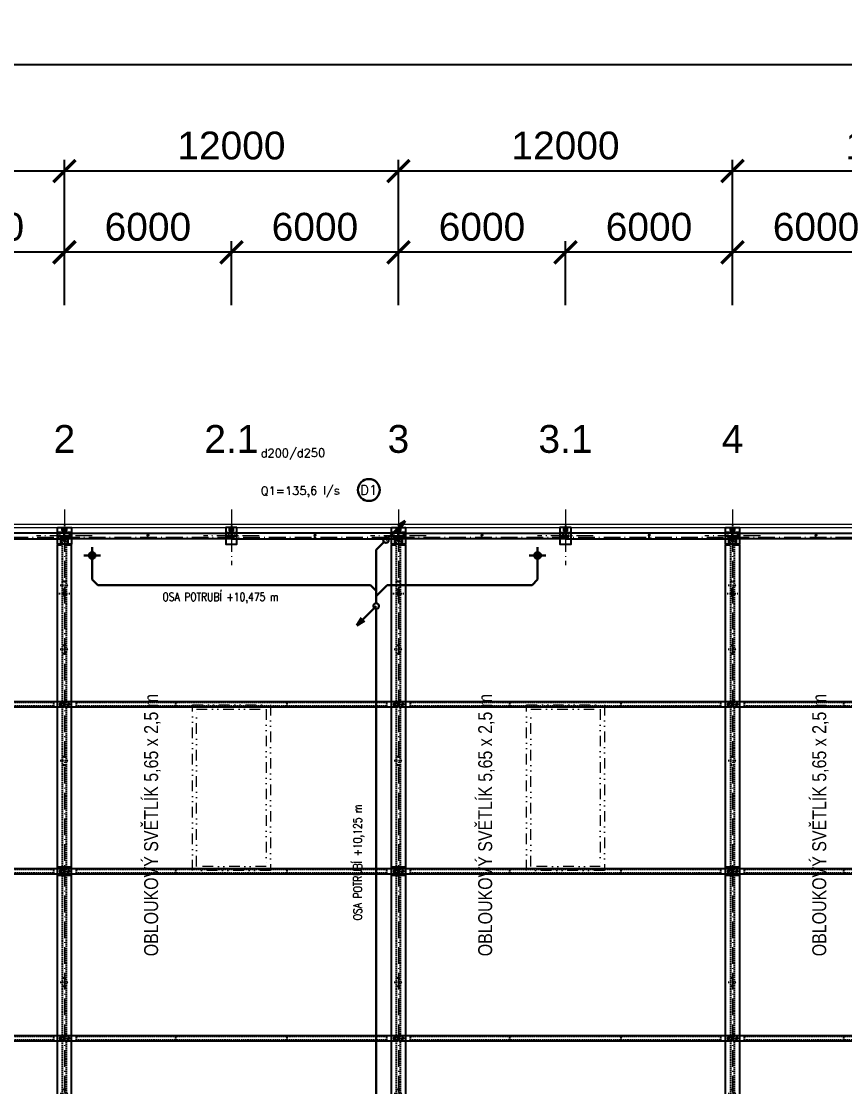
# Model space of a CAD drawing. Header units: millimetres. Extents: x 325046 to 1268204, y 1875583 to 2761998.
# Drawn here: x 716532 to 746108, y 2155004 to 2193284 of the extents above; entities that cross this region are included whole.
import ezdxf
from ezdxf.enums import TextEntityAlignment as Align

# ---------------------------------------------------------------- set-up
doc = ezdxf.new("R2010")
doc.units = ezdxf.units.MM
doc.header["$LTSCALE"] = 100
doc.header["$PDMODE"] = 65
for name, pattern in [('ACAD_ISO10W100', [18.5, 12, -3, 0.5, -3]), ('DASHDOT', [1, 0.5, -0.25, 0, -0.25]), ('DASHED', [0.75, 0.5, -0.25]), ('DIVIDE', [31.75, 12.7, -6.35, 0, -6.35, 0, -6.35]), ('SO02_F11anp01$0${ Leader Line}', [0])]:
    doc.linetypes.add(name, pattern=pattern)
for name, color, linetype in [('025', 1, 'Continuous'), ('035', 7, 'Continuous'), ('070', 6, 'Continuous'), ('DEHA', 2, 'Continuous'), ('KOTY', 2, 'Continuous'), ('Kóty osové', 5, 'Continuous'), ('POPIS', 7, 'Continuous')]:
    doc.layers.add(name, color=color, linetype=linetype)
for name, color, linetype, lineweight, true_color in [('Korabek-text', 7, 'Continuous', 0, 0x7a7a7a), ('Korabek-trasy', 7, 'Continuous', 30, 0x7478c3), ('Korabek-vpuste', 7, 'Continuous', 30, 0x6f7ceb), ('Světlíky', 7, 'DIVIDE', 15, 0xf81696)]:
    doc.layers.add(name, color=color, linetype=linetype, lineweight=lineweight, true_color=true_color)
doc.layers.add('Objekty - osy', color=5, linetype='ACAD_ISO10W100', lineweight=20)
doc.layers.add('OBVODOVÝ PLÁŠŤ', color=2, linetype='Continuous', lineweight=9)
doc.layers.add('Popis OS', color=7, linetype='Continuous', true_color=0xbd0a5d)
doc.layers.add('Příprava na dock', color=7, linetype='Continuous', true_color=0x616161)
doc.styles.add('ARIAL NARROW', font='ARIALN.TTF')
doc.styles.add('ARIL-TENKÝ', font='arial.ttf')
doc.styles.add('ROMANS', font='romans.shx', dxfattribs={"width": 0.8})
doc.dimstyles.new('400', dxfattribs={"dimscale": 400, "dimtxt": 2.5, "dimasz": 2, "dimexe": 1, "dimexo": 12, "dimgap": 1, "dimtad": 1, "dimdec": 0, "dimzin": 0, "dimdsep": 46, "dimtxsty": 'ARIL-TENKÝ', "dimblk": 'ARCHTICK', "dimcen": 4, "dimdle": 1, "dimclrd": 256, "dimclre": 256, "dimclrt": 7, "dimadec": 0, "dimazin": 0, "dimtfac": 1, "dimtdec": 0, "dimtix": 1, "dimtofl": 0, "dimtmove": 0, "dimatfit": 0, "dimldrblk": 'OBLIQUE', "dimfxl": 1, "dimtolj": 1, "dimtzin": 0, "dimlwd": -1, "dimlwe": -1, "dimarcsym": 0})

# ---------------------------------------------------------------- blocks, each defined once
blk = doc.blocks.new('L1_PU')
at = {"layer": '035', "color": 0}
blk.add_lwpolyline([(1717306, -4886866), (1705346, -4886866), (1705346, -4886666), (1717306, -4886666)], close=True, dxfattribs=at)
at = {"layer": '035'}
for points in [[(1705446, -4886746), (1705506, -4886746), (1705506, -4886786), (1705446, -4886786)], [(1717206, -4886746), (1717146, -4886746), (1717146, -4886786), (1717206, -4886786)]]:
    blk.add_lwpolyline(points, close=True, dxfattribs=at)
at = {"layer": '035', "color": 0, "linetype": 'DASHED'}
blk.add_lwpolyline([(1716906, -4886706), (1705746, -4886706), (1705746, -4886826), (1716906, -4886826)], close=True, dxfattribs=at)
at = {"layer": '035', "linetype": 'DASHED'}
for points in [[(1709326, -4886826), (1709326, -4886706)], [(1713326, -4886826), (1713326, -4886706)]]:
    blk.add_lwpolyline(points, dxfattribs=at)
at = {"layer": 'Příprava na dock', "linetype": 'DASHDOT', "ltscale": 0.5}
for points in [[(1705426, -4886766), (1705526, -4886766)], [(1705476, -4886716), (1705476, -4886816)], [(1717126, -4886766), (1717226, -4886766)], [(1717176, -4886716), (1717176, -4886816)]]:
    blk.add_lwpolyline(points, dxfattribs=at)
blk = doc.blocks.new('V2')
at = {"layer": '025'}
h = blk.add_hatch(color=256, dxfattribs=at)
h.dxf.hatch_style = 1
h.paths.add_polyline_path([(1705186, -4880766, -1), (1705166, -4880766, -1)])
h = blk.add_hatch(color=256, dxfattribs=at)
h.dxf.hatch_style = 1
h.paths.add_polyline_path([(1705466, -4880766, 1), (1705486, -4880766, 1)])
h = blk.add_hatch(color=256, dxfattribs=at)
h.dxf.hatch_style = 1
h.paths.add_polyline_path([(1705186, -4886766, -1), (1705166, -4886766, -1)])
h = blk.add_hatch(color=256, dxfattribs=at)
h.dxf.hatch_style = 1
h.paths.add_polyline_path([(1705466, -4886766, 1), (1705486, -4886766, 1)])
h = blk.add_hatch(color=256, dxfattribs=at)
h.dxf.hatch_style = 1
h.paths.add_polyline_path([(1705186, -4892766, -1), (1705166, -4892766, -1)])
h = blk.add_hatch(color=256, dxfattribs=at)
h.dxf.hatch_style = 1
h.paths.add_polyline_path([(1705466, -4892766, 1), (1705486, -4892766, 1)])
at = {"layer": 'Příprava na dock'}
h = blk.add_hatch(dxfattribs=at)
h.set_pattern_fill('ANSI31', color=256, scale=250, angle=180)
h.set_pattern_definition([(225, (602695.915, -9703834.77), (22.09708691, -22.09708691), [])])
edge = h.paths.add_edge_path()
edge.add_arc((1705326, -4876786), 50, 0, 360)
at = {"layer": '025', "linetype": 'DASHED', "ltscale": 0.5}
for centre in [(1705326, -4874866), (1705326, -4898616)]:
    blk.add_circle(centre, 12.5, dxfattribs=at)
at = {"layer": '025'}
for centre, radius in [((1705326, -4876786), 50), ((1705176, -4880766), 10), ((1705476, -4880766), 10), ((1705176, -4886766), 10), ((1705476, -4886766), 10), ((1705176, -4892766), 10), ((1705476, -4892766), 10)]:
    blk.add_circle(centre, radius, dxfattribs=at)
at = {"layer": '035'}
blk.add_lwpolyline([(1705216, -4875036), (1705076, -4875036), (1705076, -4875036), (1705076, -4875036), (1705076, -4898446), (1705216, -4898446), (1705216, -4898746), (1705436, -4898746), (1705436, -4898446), (1705436, -4898446), (1705576, -4898446), (1705576, -4875036), (1705576, -4875036), (1705576, -4875036), (1705436, -4875036), (1705436, -4874736), (1705216, -4874736)], close=True, dxfattribs=at)
for points in [[(1705216, -4874836), (1705436, -4874836)], [(1705076, -4886616), (1705576, -4886616)], [(1705076, -4886916), (1705576, -4886916)]]:
    blk.add_lwpolyline(points, dxfattribs=at)
at = {"layer": '035', "linetype": 'DASHED'}
blk.add_lwpolyline([(1705391, -4874736), (1705261, -4874736), (1705261, -4898746), (1705391, -4898746)], close=True, dxfattribs=at)
at = {"layer": '035', "linetype": 'DASHED', "ltscale": 0.8}
for points in [[(1705391, -4876336), (1705261, -4876336)], [(1705391, -4876636), (1705261, -4876636)], [(1705391, -4878636), (1705261, -4878636)], [(1705391, -4878936), (1705261, -4878936)], [(1705391, -4882636), (1705261, -4882636)], [(1705391, -4882936), (1705261, -4882936)], [(1705386, -4886616), (1705266, -4886616)], [(1705386, -4886916), (1705266, -4886916)], [(1705391, -4890596), (1705261, -4890596)], [(1705391, -4890896), (1705261, -4890896)], [(1705391, -4894596), (1705261, -4894596)], [(1705391, -4894896), (1705261, -4894896)], [(1705391, -4896896), (1705261, -4896896)], [(1705391, -4897196), (1705261, -4897196)]]:
    blk.add_lwpolyline(points, dxfattribs=at)
at = {"layer": 'DEHA', "color": 3, "linetype": 'DASHDOT', "ltscale": 0.9}
for points in [[(1705523, -4876786), (1705129, -4876786)], [(1705326, -4876589), (1705326, -4876983)]]:
    blk.add_lwpolyline(points, dxfattribs=at)
at = {"layer": 'Příprava na dock', "linetype": 'DASHDOT', "ltscale": 0.2}
for points in [[(1705276, -4874866), (1705376, -4874866)], [(1705326, -4874916), (1705326, -4874816)], [(1705376, -4898616), (1705276, -4898616)], [(1705326, -4898666), (1705326, -4898566)]]:
    blk.add_lwpolyline(points, dxfattribs=at)
at = {"layer": 'Příprava na dock', "linetype": 'DASHDOT', "ltscale": 0.8}
for points in [[(1705481, -4876486), (1705171, -4876486)], [(1705481, -4878786), (1705171, -4878786)], [(1705481, -4882786), (1705171, -4882786)], [(1705481, -4890746), (1705171, -4890746)], [(1705481, -4894746), (1705171, -4894746)], [(1705481, -4897046), (1705171, -4897046)]]:
    blk.add_lwpolyline(points, dxfattribs=at)
at = {"layer": 'Příprava na dock', "linetype": 'DASHDOT', "ltscale": 0.5}
for points in [[(1705126, -4880766), (1705226, -4880766)], [(1705176, -4880816), (1705176, -4880716)], [(1705526, -4880766), (1705426, -4880766)], [(1705476, -4880816), (1705476, -4880716)], [(1705126, -4886766), (1705226, -4886766)], [(1705176, -4886816), (1705176, -4886716)], [(1705526, -4886766), (1705426, -4886766)], [(1705476, -4886816), (1705476, -4886716)], [(1705126, -4892766), (1705226, -4892766)], [(1705176, -4892816), (1705176, -4892716)], [(1705526, -4892766), (1705426, -4892766)], [(1705476, -4892816), (1705476, -4892716)]]:
    blk.add_lwpolyline(points, dxfattribs=at)
blk = doc.blocks.new('L2_PU')
at = {"layer": '035'}
for points in [[(916549, -5686554), (928429, -5686554), (928429, -5686354), (916549, -5686354)], [(916649, -5686434), (916709, -5686434), (916709, -5686474), (916649, -5686474)], [(928329, -5686434), (928269, -5686434), (928269, -5686474), (928329, -5686474)]]:
    blk.add_lwpolyline(points, close=True, dxfattribs=at)
at = {"layer": '035', "linetype": 'DASHED'}
blk.add_lwpolyline([(916909, -5686394), (928069, -5686394), (928069, -5686514), (916909, -5686514)], close=True, dxfattribs=at)
for points in [[(920489, -5686514), (920489, -5686394)], [(924489, -5686514), (924489, -5686394)]]:
    blk.add_lwpolyline(points, dxfattribs=at)
at = {"layer": 'Příprava na dock', "linetype": 'DASHDOT', "ltscale": 0.5}
for points in [[(916729, -5686454), (916629, -5686454)], [(916679, -5686404), (916679, -5686504)], [(928349, -5686454), (928249, -5686454)], [(928299, -5686404), (928299, -5686504)]]:
    blk.add_lwpolyline(points, dxfattribs=at)
blk = doc.blocks.new('S2 STŘECHA')
at = {"layer": '025'}
h = blk.add_hatch(color=256, dxfattribs=at)
h.dxf.hatch_style = 1
edge = h.paths.add_edge_path()
edge.add_arc((1694149, -5104969), 10, 0, 360)
h = blk.add_hatch(color=256, dxfattribs=at)
h.dxf.hatch_style = 1
edge = h.paths.add_edge_path()
edge.add_arc((1694509, -5104969), 10, 0, 360)
at = {"layer": 'Příprava na dock', "ltscale": 0.5}
h = blk.add_hatch(dxfattribs=at)
h.set_pattern_fill('ANSI31', color=256, scale=250)
h.set_pattern_definition([(45, (-71057.18, -131932.95), (-22.09708691, 22.09708691), [])])
h.paths.add_polyline_path([(1694254, -5105269), (1694404, -5105269), (1694404, -5105169), (1694254, -5105169)])
at = {"layer": '025', "ltscale": 0.5}
blk.add_lwpolyline([(1694254, -5105269), (1694404, -5105269), (1694404, -5105169), (1694254, -5105169)], close=True, dxfattribs=at)
at = {"layer": '025', "linetype": 'DASHED', "ltscale": 0.5}
blk.add_lwpolyline([(1694254, -5105269), (1694404, -5105269), (1694404, -5105259), (1694254, -5105259)], close=True, dxfattribs=at)
at = {"layer": '025'}
for centre in [(1694149, -5104969), (1694509, -5104969)]:
    blk.add_circle(centre, 10, dxfattribs=at)
at = {"layer": '035', "linetype": 'DASHED'}
blk.add_circle((1694329, -5104819), 30, dxfattribs=at)
at = {"layer": '070', "ltscale": 0.5}
blk.add_lwpolyline([(1694079, -5105269), (1694579, -5105269), (1694579, -5104669), (1694079, -5104669)], close=True, dxfattribs=at)
for points in [[(1694199, -5104669), (1694199, -5104969), (1694459, -5104969), (1694459, -5104669)], [(1694579, -5105089), (1694079, -5105089)]]:
    blk.add_lwpolyline(points, dxfattribs=at)
at = {"layer": 'Příprava na dock', "linetype": 'DASHDOT', "ltscale": 0.5}
for points in [[(1694099, -5104969), (1694199, -5104969)], [(1694199, -5104969), (1694099, -5104969)], [(1694149, -5105019), (1694149, -5104919)], [(1694149, -5105019), (1694149, -5104919)], [(1694279, -5104819), (1694379, -5104819)], [(1694329, -5104769), (1694329, -5104869)], [(1694459, -5104969), (1694559, -5104969)], [(1694559, -5104969), (1694459, -5104969)], [(1694509, -5105019), (1694509, -5104919)], [(1694509, -5105019), (1694509, -5104919)], [(1694329, -5105344), (1694329, -5105094)]]:
    blk.add_lwpolyline(points, dxfattribs=at)
blk = doc.blocks.new('ZT1_PU')
at = {"layer": '035', "ltscale": 0.5}
blk.add_lwpolyline([(1684235, -4865636), (1690215, -4865636), (1690215, -4865836), (1684235, -4865836)], close=True, dxfattribs=at)
at = {"layer": '035', "color": 2}
for points in [[(1687223, -4865656), (1687191, -4865736)], [(1687223, -4865816), (1687223, -4865656)], [(1687223, -4865656), (1687255, -4865736)]]:
    blk.add_lwpolyline(points, dxfattribs=at)
at = {"layer": '035'}
for centre in [(1684405, -4865736), (1690125, -4865736)]:
    blk.add_circle(centre, 25, dxfattribs=at)
at = {"layer": 'Příprava na dock', "linetype": 'DASHDOT', "ltscale": 0.5}
for points in [[(1684355, -4865736), (1684455, -4865736)], [(1684405, -4865686), (1684405, -4865786)], [(1690075, -4865736), (1690175, -4865736)], [(1690125, -4865686), (1690125, -4865786)]]:
    blk.add_lwpolyline(points, dxfattribs=at)
blk = doc.blocks.new('S3 STŘECHA')
at = {"layer": '025'}
h = blk.add_hatch(color=256, dxfattribs=at)
h.dxf.hatch_style = 1
edge = h.paths.add_edge_path()
edge.add_arc((1676229, -5009069), 10, 0, 360)
h = blk.add_hatch(color=256, dxfattribs=at)
h.dxf.hatch_style = 1
edge = h.paths.add_edge_path()
edge.add_arc((1676429, -5009069), 10, 0, 360)
at = {"layer": 'Příprava na dock', "ltscale": 0.5}
h = blk.add_hatch(dxfattribs=at)
h.set_pattern_fill('ANSI31', color=256, scale=250, angle=180)
h.set_pattern_definition([(225, (3441714.858, -9982104.093), (22.09708691, -22.09708691), [])])
h.paths.add_polyline_path([(1676404, -5008769), (1676254, -5008769), (1676254, -5008869), (1676404, -5008869)])
at = {"layer": '025', "ltscale": 0.5}
blk.add_lwpolyline([(1676404, -5008769), (1676254, -5008769), (1676254, -5008869), (1676404, -5008869)], close=True, dxfattribs=at)
at = {"layer": '025', "linetype": 'DASHED', "ltscale": 0.5}
blk.add_lwpolyline([(1676404, -5008769), (1676254, -5008769), (1676254, -5008779), (1676404, -5008779)], close=True, dxfattribs=at)
at = {"layer": '025'}
for centre in [(1676229, -5009069), (1676429, -5009069)]:
    blk.add_circle(centre, 10, dxfattribs=at)
at = {"layer": '070', "ltscale": 0.5}
blk.add_lwpolyline([(1676529, -5008769), (1676129, -5008769), (1676129, -5009369), (1676529, -5009369)], close=True, dxfattribs=at)
blk.add_lwpolyline([(1676129, -5008949), (1676529, -5008949)], dxfattribs=at)
at = {"layer": 'Příprava na dock', "linetype": 'DASHDOT', "ltscale": 0.5}
for points in [[(1676329, -5008694), (1676329, -5008944)], [(1676179, -5009069), (1676279, -5009069)], [(1676229, -5009019), (1676229, -5009119)], [(1676479, -5009069), (1676379, -5009069)], [(1676429, -5009019), (1676429, -5009119)]]:
    blk.add_lwpolyline(points, dxfattribs=at)
blk = doc.blocks.new('_ARCHTICK')
at = {"color": 0, "linetype": 'ByBlock', "const_width": 0.15}
blk.add_lwpolyline([(-0.5, -0.5), (0.5, 0.5)], dxfattribs=at)
blk = doc.blocks.new('*D913')
at = {"layer": 'Defpoints', "color": 0, "transparency": 16777216}
for p in [(742079, 2184984), (742079, 2178282), (748079, 2178282)]:
    blk.add_point(p, dxfattribs=at)
at = {"layer": 'Kóty osové', "transparency": 16777216}
for p, q in [((742079, 2183082), (742079, 2185384)), ((748079, 2183082), (748079, 2185384)), ((748479, 2184984), (741679, 2184984))]:
    blk.add_line(p, q, dxfattribs=at)
at = {"layer": 'Kóty osové', "transparency": 16777216, "xscale": 800, "yscale": 800, "zscale": 800, "rotation": 180}
blk.add_blockref('_ARCHTICK', (742079, 2184984), dxfattribs=at)
at = {"layer": 'Kóty osové', "transparency": 16777216, "xscale": 800, "yscale": 800, "zscale": 800}
blk.add_blockref('_ARCHTICK', (748079, 2184984), dxfattribs=at)
at = {"layer": 'Kóty osové', "color": 7, "transparency": 16777216, "insert": (745079, 2185895), "char_height": 1000, "attachment_point": 5, "style": 'ARIL-TENKÝ'}
blk.add_mtext('\\A1;6000', dxfattribs=at)
blk = doc.blocks.new('_Oblique')
at = {"color": 0, "lineweight": -2}
blk.add_line((-0.5, -0.5), (0.5, 0.5), dxfattribs=at)
blk = doc.blocks.new('*D914')
at = {"layer": 'Defpoints', "color": 0, "transparency": 16777216}
for p in [(736079, 2184984), (736079, 2178282), (742079, 2178282)]:
    blk.add_point(p, dxfattribs=at)
at = {"layer": 'Kóty osové', "transparency": 16777216}
for p, q in [((736079, 2183082), (736079, 2185384)), ((742079, 2183082), (742079, 2185384)), ((742479, 2184984), (735679, 2184984))]:
    blk.add_line(p, q, dxfattribs=at)
at = {"layer": 'Kóty osové', "transparency": 16777216, "xscale": 800, "yscale": 800, "zscale": 800, "rotation": 180}
blk.add_blockref('_ARCHTICK', (736079, 2184984), dxfattribs=at)
at = {"layer": 'Kóty osové', "transparency": 16777216, "xscale": 800, "yscale": 800, "zscale": 800}
blk.add_blockref('_ARCHTICK', (742079, 2184984), dxfattribs=at)
at = {"layer": 'Kóty osové', "color": 7, "transparency": 16777216, "insert": (739079, 2185895), "char_height": 1000, "attachment_point": 5, "style": 'ARIL-TENKÝ'}
blk.add_mtext('\\A1;6000', dxfattribs=at)
blk = doc.blocks.new('*D915')
at = {"layer": 'Defpoints', "color": 0, "transparency": 16777216}
for p in [(730079, 2184984), (730079, 2178282), (736079, 2178282)]:
    blk.add_point(p, dxfattribs=at)
at = {"layer": 'Kóty osové', "transparency": 16777216}
for p, q in [((730079, 2183082), (730079, 2185384)), ((736079, 2183082), (736079, 2185384)), ((736479, 2184984), (729679, 2184984))]:
    blk.add_line(p, q, dxfattribs=at)
at = {"layer": 'Kóty osové', "transparency": 16777216, "xscale": 800, "yscale": 800, "zscale": 800, "rotation": 180}
blk.add_blockref('_ARCHTICK', (730079, 2184984), dxfattribs=at)
at = {"layer": 'Kóty osové', "transparency": 16777216, "xscale": 800, "yscale": 800, "zscale": 800}
blk.add_blockref('_ARCHTICK', (736079, 2184984), dxfattribs=at)
at = {"layer": 'Kóty osové', "color": 7, "transparency": 16777216, "insert": (733079, 2185895), "char_height": 1000, "attachment_point": 5, "style": 'ARIL-TENKÝ'}
blk.add_mtext('\\A1;6000', dxfattribs=at)
blk = doc.blocks.new('*D916')
at = {"layer": 'Defpoints', "color": 0, "transparency": 16777216}
for p in [(724079, 2184984), (724079, 2178282), (730079, 2178282)]:
    blk.add_point(p, dxfattribs=at)
at = {"layer": 'Kóty osové', "transparency": 16777216}
for p, q in [((724079, 2183082), (724079, 2185384)), ((730079, 2183082), (730079, 2185384)), ((730479, 2184984), (723679, 2184984))]:
    blk.add_line(p, q, dxfattribs=at)
at = {"layer": 'Kóty osové', "transparency": 16777216, "xscale": 800, "yscale": 800, "zscale": 800, "rotation": 180}
blk.add_blockref('_ARCHTICK', (724079, 2184984), dxfattribs=at)
at = {"layer": 'Kóty osové', "transparency": 16777216, "xscale": 800, "yscale": 800, "zscale": 800}
blk.add_blockref('_ARCHTICK', (730079, 2184984), dxfattribs=at)
at = {"layer": 'Kóty osové', "color": 7, "transparency": 16777216, "insert": (727079, 2185895), "char_height": 1000, "attachment_point": 5, "style": 'ARIL-TENKÝ'}
blk.add_mtext('\\A1;6000', dxfattribs=at)
blk = doc.blocks.new('*D917')
at = {"layer": 'Defpoints', "color": 0, "transparency": 16777216}
for p in [(718079, 2184984), (718079, 2178282), (724079, 2178282)]:
    blk.add_point(p, dxfattribs=at)
at = {"layer": 'Kóty osové', "transparency": 16777216}
for p, q in [((718079, 2183082), (718079, 2185384)), ((724079, 2183082), (724079, 2185384)), ((724479, 2184984), (717679, 2184984))]:
    blk.add_line(p, q, dxfattribs=at)
at = {"layer": 'Kóty osové', "transparency": 16777216, "xscale": 800, "yscale": 800, "zscale": 800, "rotation": 180}
blk.add_blockref('_ARCHTICK', (718079, 2184984), dxfattribs=at)
at = {"layer": 'Kóty osové', "transparency": 16777216, "xscale": 800, "yscale": 800, "zscale": 800}
blk.add_blockref('_ARCHTICK', (724079, 2184984), dxfattribs=at)
at = {"layer": 'Kóty osové', "color": 7, "transparency": 16777216, "insert": (721079, 2185895), "char_height": 1000, "attachment_point": 5, "style": 'ARIL-TENKÝ'}
blk.add_mtext('\\A1;6000', dxfattribs=at)
blk = doc.blocks.new('*D918')
at = {"layer": 'Defpoints', "color": 0, "transparency": 16777216}
for p in [(712079, 2184984), (712079, 2178282), (718079, 2178282)]:
    blk.add_point(p, dxfattribs=at)
at = {"layer": 'Kóty osové', "transparency": 16777216}
for p, q in [((712079, 2183082), (712079, 2185384)), ((718079, 2183082), (718079, 2185384)), ((718479, 2184984), (711679, 2184984))]:
    blk.add_line(p, q, dxfattribs=at)
at = {"layer": 'Kóty osové', "transparency": 16777216, "xscale": 800, "yscale": 800, "zscale": 800, "rotation": 180}
blk.add_blockref('_ARCHTICK', (712079, 2184984), dxfattribs=at)
at = {"layer": 'Kóty osové', "transparency": 16777216, "xscale": 800, "yscale": 800, "zscale": 800}
blk.add_blockref('_ARCHTICK', (718079, 2184984), dxfattribs=at)
at = {"layer": 'Kóty osové', "color": 7, "transparency": 16777216, "insert": (715079, 2185895), "char_height": 1000, "attachment_point": 5, "style": 'ARIL-TENKÝ'}
blk.add_mtext('\\A1;6000', dxfattribs=at)
blk = doc.blocks.new('*D920')
at = {"layer": 'Defpoints', "color": 0, "transparency": 16777216}
for p in [(706079, 2187903), (718079, 2183082), (706079, 2178402)]:
    blk.add_point(p, dxfattribs=at)
at = {"layer": 'Kóty osové', "transparency": 16777216}
for p, q in [((706079, 2183202), (706079, 2188303)), ((718079, 2187882), (718079, 2188303)), ((718479, 2187903), (705679, 2187903))]:
    blk.add_line(p, q, dxfattribs=at)
at = {"layer": 'Kóty osové', "transparency": 16777216, "xscale": 800, "yscale": 800, "zscale": 800, "rotation": 180}
blk.add_blockref('_ARCHTICK', (706079, 2187903), dxfattribs=at)
at = {"layer": 'Kóty osové', "transparency": 16777216, "xscale": 800, "yscale": 800, "zscale": 800}
blk.add_blockref('_ARCHTICK', (718079, 2187903), dxfattribs=at)
at = {"layer": 'Kóty osové', "color": 7, "transparency": 16777216, "insert": (712079, 2188814), "char_height": 1000, "attachment_point": 5, "style": 'ARIL-TENKÝ'}
blk.add_mtext('\\A1;12000', dxfattribs=at)
blk = doc.blocks.new('*D963')
at = {"layer": 'Defpoints', "color": 0, "transparency": 16777216}
for p in [(718079, 2187903), (730079, 2183082), (718079, 2178402)]:
    blk.add_point(p, dxfattribs=at)
at = {"layer": 'Kóty osové', "transparency": 16777216}
for p, q in [((718079, 2183202), (718079, 2188303)), ((730079, 2187882), (730079, 2188303)), ((730479, 2187903), (717679, 2187903))]:
    blk.add_line(p, q, dxfattribs=at)
at = {"layer": 'Kóty osové', "transparency": 16777216, "xscale": 800, "yscale": 800, "zscale": 800, "rotation": 180}
blk.add_blockref('_ARCHTICK', (718079, 2187903), dxfattribs=at)
at = {"layer": 'Kóty osové', "transparency": 16777216, "xscale": 800, "yscale": 800, "zscale": 800}
blk.add_blockref('_ARCHTICK', (730079, 2187903), dxfattribs=at)
at = {"layer": 'Kóty osové', "color": 7, "transparency": 16777216, "insert": (724079, 2188814), "char_height": 1000, "attachment_point": 5, "style": 'ARIL-TENKÝ'}
blk.add_mtext('\\A1;12000', dxfattribs=at)
blk = doc.blocks.new('*D964')
at = {"layer": 'Defpoints', "color": 0, "transparency": 16777216}
for p in [(730079, 2187903), (742079, 2183082), (730079, 2178402)]:
    blk.add_point(p, dxfattribs=at)
at = {"layer": 'Kóty osové', "transparency": 16777216}
for p, q in [((730079, 2183202), (730079, 2188303)), ((742079, 2187882), (742079, 2188303)), ((742479, 2187903), (729679, 2187903))]:
    blk.add_line(p, q, dxfattribs=at)
at = {"layer": 'Kóty osové', "transparency": 16777216, "xscale": 800, "yscale": 800, "zscale": 800, "rotation": 180}
blk.add_blockref('_ARCHTICK', (730079, 2187903), dxfattribs=at)
at = {"layer": 'Kóty osové', "transparency": 16777216, "xscale": 800, "yscale": 800, "zscale": 800}
blk.add_blockref('_ARCHTICK', (742079, 2187903), dxfattribs=at)
at = {"layer": 'Kóty osové', "color": 7, "transparency": 16777216, "insert": (736079, 2188814), "char_height": 1000, "attachment_point": 5, "style": 'ARIL-TENKÝ'}
blk.add_mtext('\\A1;12000', dxfattribs=at)
blk = doc.blocks.new('*D965')
at = {"layer": 'Defpoints', "color": 0, "transparency": 16777216}
for p in [(742079, 2187903), (754079, 2183082), (742079, 2178402)]:
    blk.add_point(p, dxfattribs=at)
at = {"layer": 'Kóty osové', "transparency": 16777216}
for p, q in [((742079, 2183202), (742079, 2188303)), ((754079, 2187882), (754079, 2188303)), ((754479, 2187903), (741679, 2187903))]:
    blk.add_line(p, q, dxfattribs=at)
at = {"layer": 'Kóty osové', "transparency": 16777216, "xscale": 800, "yscale": 800, "zscale": 800, "rotation": 180}
blk.add_blockref('_ARCHTICK', (742079, 2187903), dxfattribs=at)
at = {"layer": 'Kóty osové', "transparency": 16777216, "xscale": 800, "yscale": 800, "zscale": 800}
blk.add_blockref('_ARCHTICK', (754079, 2187903), dxfattribs=at)
at = {"layer": 'Kóty osové', "color": 7, "transparency": 16777216, "insert": (748079, 2188814), "char_height": 1000, "attachment_point": 5, "style": 'ARIL-TENKÝ'}
blk.add_mtext('\\A1;12000', dxfattribs=at)
blk = doc.blocks.new('vpust_tučně')
at = {"layer": 'Korabek-vpuste'}
for p, q in [((52.896, 90.921), (53.396, 90.921)), ((53.146, 90.671), (53.146, 91.171))]:
    blk.add_line(p, q, dxfattribs=at)
for radius in [0.1, 0.075, 0.05]:
    blk.add_circle((53.146, 90.921), radius, dxfattribs=at)
blk = doc.blocks.new('A$C73023567')
at = {"layer": 'Korabek-text', "lineweight": 30}
blk.add_circle((23214.2, 126546.4), 392.2, dxfattribs=at)
at = {"layer": 'Korabek-trasy'}
for p, q in [((23825, 124745.6), (24522.3, 125442.9)), ((24522.3, 125442.9), (24247.7, 125272.2)), ((24522.3, 125442.9), (24351.6, 125168.3)), ((23754.3, 124674.8), (23475, 124395.6)), ((13275, 124195.6), (13275, 123325.9)), ((23475, 124395.6), (23475, 122475.6)), ((29275, 124195.6), (29275, 123325.9)), ((13475.3, 123125.6), (13275, 123325.9)), ((29074.7, 123125.6), (29275, 123325.9)), ((23274.7, 123125.6), (13475.3, 123125.6)), ((23475, 122925.2), (23274.7, 123125.6)), ((23475, 122724.9), (23875.7, 123125.6)), ((23875.7, 123125.6), (29074.7, 123125.6)), ((23475, 122375.6), (22777.7, 121678.2)), ((23475, 122275.6), (23475, 103415.6)), ((22777.7, 121678.2), (22948.4, 121952.8)), ((22777.7, 121678.2), (23052.3, 121848.9))]:
    blk.add_line(p, q, dxfattribs=at)
for centre in [(23825, 124745.6), (23475, 122375.6)]:
    blk.add_circle(centre, 100, dxfattribs=at)
at = {"layer": 'Korabek-vpuste', "xscale": 1200, "yscale": 1200, "zscale": 1200, "rotation": 269.9999999927888}
for p in [(-95830.6, 187970.4), (-79830.6, 187970.4)]:
    blk.add_blockref('vpust_tučně', p, dxfattribs=at)
at = {"layer": 'Korabek-text', "style": 'ROMANS'}
for s, height, rotation, p in [('d200/d250', 300, 0.3474, (19327.1, 127870.2)), ('Q1=135,6 l/s', 300, 0.3474, (19327.1, 126514.1)), ('D1', 350, 359.6526, (22897.1, 126547.3))]:
    blk.add_text(s, height=height, rotation=rotation, dxfattribs=at).set_placement(p, align=Align.MIDDLE_LEFT)
at = {"layer": 'Korabek-text', "char_height": 300, "width": 28411.347, "attachment_point": 7, "style": 'ROMANS'}
for s, insert, rotation in [('OSA POTRUBÍ +10,475 m', (15799.6, 122463.7), 0), ('OSA POTRUBÍ +10,125 m', (23048.2, 111087.4), 90)]:
    blk.add_mtext(s, dxfattribs=dict(at, insert=insert, rotation=rotation))
blk = doc.blocks.new('*D1566')
at = {"layer": 'Defpoints', "color": 0, "transparency": 16777216}
for p in [(705684, 2191717), (705684, 2175213), (1078474, 2175213)]:
    blk.add_point(p, dxfattribs=at)
at = {"layer": 'Kóty osové', "transparency": 16777216}
for p, q in [((705684, 2180013), (705684, 2192117)), ((1078474, 2180013), (1078474, 2192117)), ((1078874, 2191717), (705284, 2191717))]:
    blk.add_line(p, q, dxfattribs=at)
at = {"layer": 'Kóty osové', "transparency": 16777216, "xscale": 800, "yscale": 800, "zscale": 800, "rotation": 180}
blk.add_blockref('_ARCHTICK', (705684, 2191717), dxfattribs=at)
at = {"layer": 'Kóty osové', "transparency": 16777216, "xscale": 800, "yscale": 800, "zscale": 800}
blk.add_blockref('_ARCHTICK', (1078474, 2191717), dxfattribs=at)
at = {"layer": 'Kóty osové', "color": 7, "transparency": 16777216, "insert": (892079, 2192627), "char_height": 1000, "attachment_point": 5, "style": 'ARIL-TENKÝ'}
blk.add_mtext('\\A1;372790', dxfattribs=at)

msp = doc.modelspace()

# ---------------------------------------------------------------- linework, layer by layer
at = {"layer": 'Objekty - osy', "ltscale": 0.5}
for points in [[(718078.7, 2175743.4), (718078.7, 2053743.4)], [(724078.7, 2175743.4), (724078.7, 2173743.4)], [(730078.7, 2175743.4), (730078.7, 2053743.4)], [(736078.7, 2175743.4), (736078.7, 2173743.4)], [(742078.7, 2175743.4), (742078.7, 2053743.4)], [(705078.7, 2174743.4), (1079078.7, 2174743.4)], [(719078.7, 2174793.4), (717078.7, 2174793.4)], [(725078.7, 2174793.4), (723078.7, 2174793.4)], [(731078.7, 2174793.4), (729078.7, 2174793.4)], [(737078.7, 2174793.4), (735078.7, 2174793.4)], [(743078.7, 2174793.4), (741078.7, 2174793.4)]]:
    msp.add_lwpolyline(points, dxfattribs=at)
at = {"layer": 'OBVODOVÝ PLÁŠŤ', "ltscale": 100}
msp.add_lwpolyline([(1078473.7, 2175213.4), (1078473.7, 2126323.4), (1018473.7, 2126323.4), (1018473.7, 2054273.4), (705683.7, 2054273.4), (705683.7, 2175213.4)], close=True, dxfattribs=at)
msp.add_lwpolyline([(1078353.7, 2175093.4), (1078353.7, 2175093.4), (1078353.7, 2126443.4), (1018353.7, 2126443.4), (1018353.7, 2054393.4), (705803.7, 2054393.4), (705803.7, 2175093.4), (1078353.7, 2175093.4)], dxfattribs=at)
at = {"layer": 'Světlíky', "ltscale": 0.3}
for points in [[(722678.7, 2168718.4), (725478.7, 2168718.4), (725478.7, 2162768.4), (722678.7, 2162768.4)], [(722828.7, 2168568.4), (725328.7, 2168568.4), (725328.7, 2162918.4), (722828.7, 2162918.4)], [(734678.7, 2168718.4), (737478.7, 2168718.4), (737478.7, 2162768.4), (734678.7, 2162768.4)], [(734828.7, 2168568.4), (737328.7, 2168568.4), (737328.7, 2162918.4), (734828.7, 2162918.4)]]:
    msp.add_lwpolyline(points, close=True, dxfattribs=at)

# ---------------------------------------------------------------- block references
at = {"layer": '035', "xscale": -1, "rotation": 180}
for p in [(-976250.2, -2930175.1), (-964250.2, -2930175.1), (-952250.2, -2930175.1)]:
    msp.add_blockref('S2 STŘECHA', p, dxfattribs=at)
at = {"layer": '035'}
for name, p in [('S3 STŘECHA', (-952250.2, 7183862)), ('S3 STŘECHA', (-940250.2, 7183862)), ('ZT1_PU', (-966146.6, 7040529.6)), ('ZT1_PU', (-954146.6, 7040529.6)), ('ZT1_PU', (-942146.6, 7040529.6)), ('L1_PU', (-987247.1, 7055509.2)), ('L1_PU', (-975247.1, 7055509.2)), ('L1_PU', (-963247.1, 7055509.2)), ('L1_PU', (-987247.1, 7049509.2)), ('L1_PU', (-975247.1, 7049509.2)), ('L1_PU', (-963247.1, 7049509.2)), ('L1_PU', (-987247.1, 7043509.2)), ('L1_PU', (-975247.1, 7043509.2)), ('L1_PU', (-963247.1, 7043509.2))]:
    msp.add_blockref(name, p, dxfattribs=at)
at = {"layer": '035', "xscale": -1}
for name, p in [('ZT1_PU', (2402303.9, 7040529.6)), ('V2', (2423404.5, 7049509.2)), ('ZT1_PU', (2414303.9, 7040529.6)), ('V2', (2435404.5, 7049509.2)), ('ZT1_PU', (2426303.9, 7040529.6)), ('V2', (2447404.5, 7049509.2))]:
    msp.add_blockref(name, p, dxfattribs=at)
at = {"layer": 'Korabek-trasy', "linetype": 'SO02_F11anp01$0${ Leader Line}'}
msp.add_blockref('A$C73023567', (705803.7, 2049897.9), dxfattribs=at)
at = {"layer": 'KOTY', "xscale": -1}
for p in [(1634607.4, 7855197.4), (1634607.4, 7849197.4), (1634607.4, 7843197.4)]:
    msp.add_blockref('L2_PU', p, dxfattribs=at)

# ---------------------------------------------------------------- texts
at = {"layer": 'POPIS', "linetype": 'ByBlock', "lineweight": 18, "char_height": 500, "width": 9505.374, "attachment_point": 9, "rotation": 90, "style": 'ARIAL NARROW'}
for insert in [(721537.6, 2169113.7), (733537.6, 2169113.7), (745537.6, 2169113.7)]:
    msp.add_mtext('OBLOUKOVÝ SVĚTLÍK 5,65 x 2,5 m', dxfattribs=dict(at, insert=insert))
at = {"layer": 'Popis OS', "linetype": 'ByBlock', "style": 'ARIL-TENKÝ'}
for s, p in [('2', (718078.7, 2178278.4)), ('2.1', (724078.7, 2178278.4)), ('3', (730078.7, 2178278.4)), ('3.1', (736078.7, 2178278.4)), ('4', (742078.7, 2178278.4))]:
    msp.add_text(s, height=1000, dxfattribs=at).set_placement(p, align=Align.MIDDLE_CENTER)

# ---------------------------------------------------------------- dimensions: what is measured, and where the dimension line sits
at = {"layer": 'Kóty osové'}
for base, p1, p2, picture, middle in [((705683.7, 2191716.6), (1078473.7, 2175213.4), (705683.7, 2175213.4), '*D1566', (892078.7, 2192627.5)), ((706078.7, 2187903.1), (718078.7, 2183082.2), (706078.7, 2178402.2), '*D920', (712078.7, 2188813.7)), ((718078.7, 2187903.1), (730078.7, 2183082.2), (718078.7, 2178402.2), '*D963', (724078.7, 2188813.7)), ((730078.7, 2187903.1), (742078.7, 2183082.2), (730078.7, 2178402.2), '*D964', (736078.7, 2188813.7)), ((742078.7, 2187903.1), (754078.7, 2183082.2), (742078.7, 2178402.2), '*D965', (748078.7, 2188813.7)), ((712078.7, 2184984.3), (718078.7, 2178282.2), (712078.7, 2178282.2), '*D918', (715078.7, 2185894.9)), ((718078.7, 2184984.3), (724078.7, 2178282.2), (718078.7, 2178282.2), '*D917', (721078.7, 2185894.9)), ((724078.7, 2184984.3), (730078.7, 2178282.2), (724078.7, 2178282.2), '*D916', (727078.7, 2185894.9)), ((730078.7, 2184984.3), (736078.7, 2178282.2), (730078.7, 2178282.2), '*D915', (733078.7, 2185894.9)), ((736078.7, 2184984.3), (742078.7, 2178282.2), (736078.7, 2178282.2), '*D914', (739078.7, 2185894.9)), ((742078.7, 2184984.3), (748078.7, 2178282.2), (742078.7, 2178282.2), '*D913', (745078.7, 2185894.9))]:
    dim = msp.add_linear_dim(base=base, p1=p1, p2=p2, dimstyle='400', override={"dimtmove": 1}, dxfattribs=at)
    dim.commit()
    dim.dimension.update_dxf_attribs({"geometry": picture, "text_midpoint": middle})

doc.saveas('drawing.dxf')
